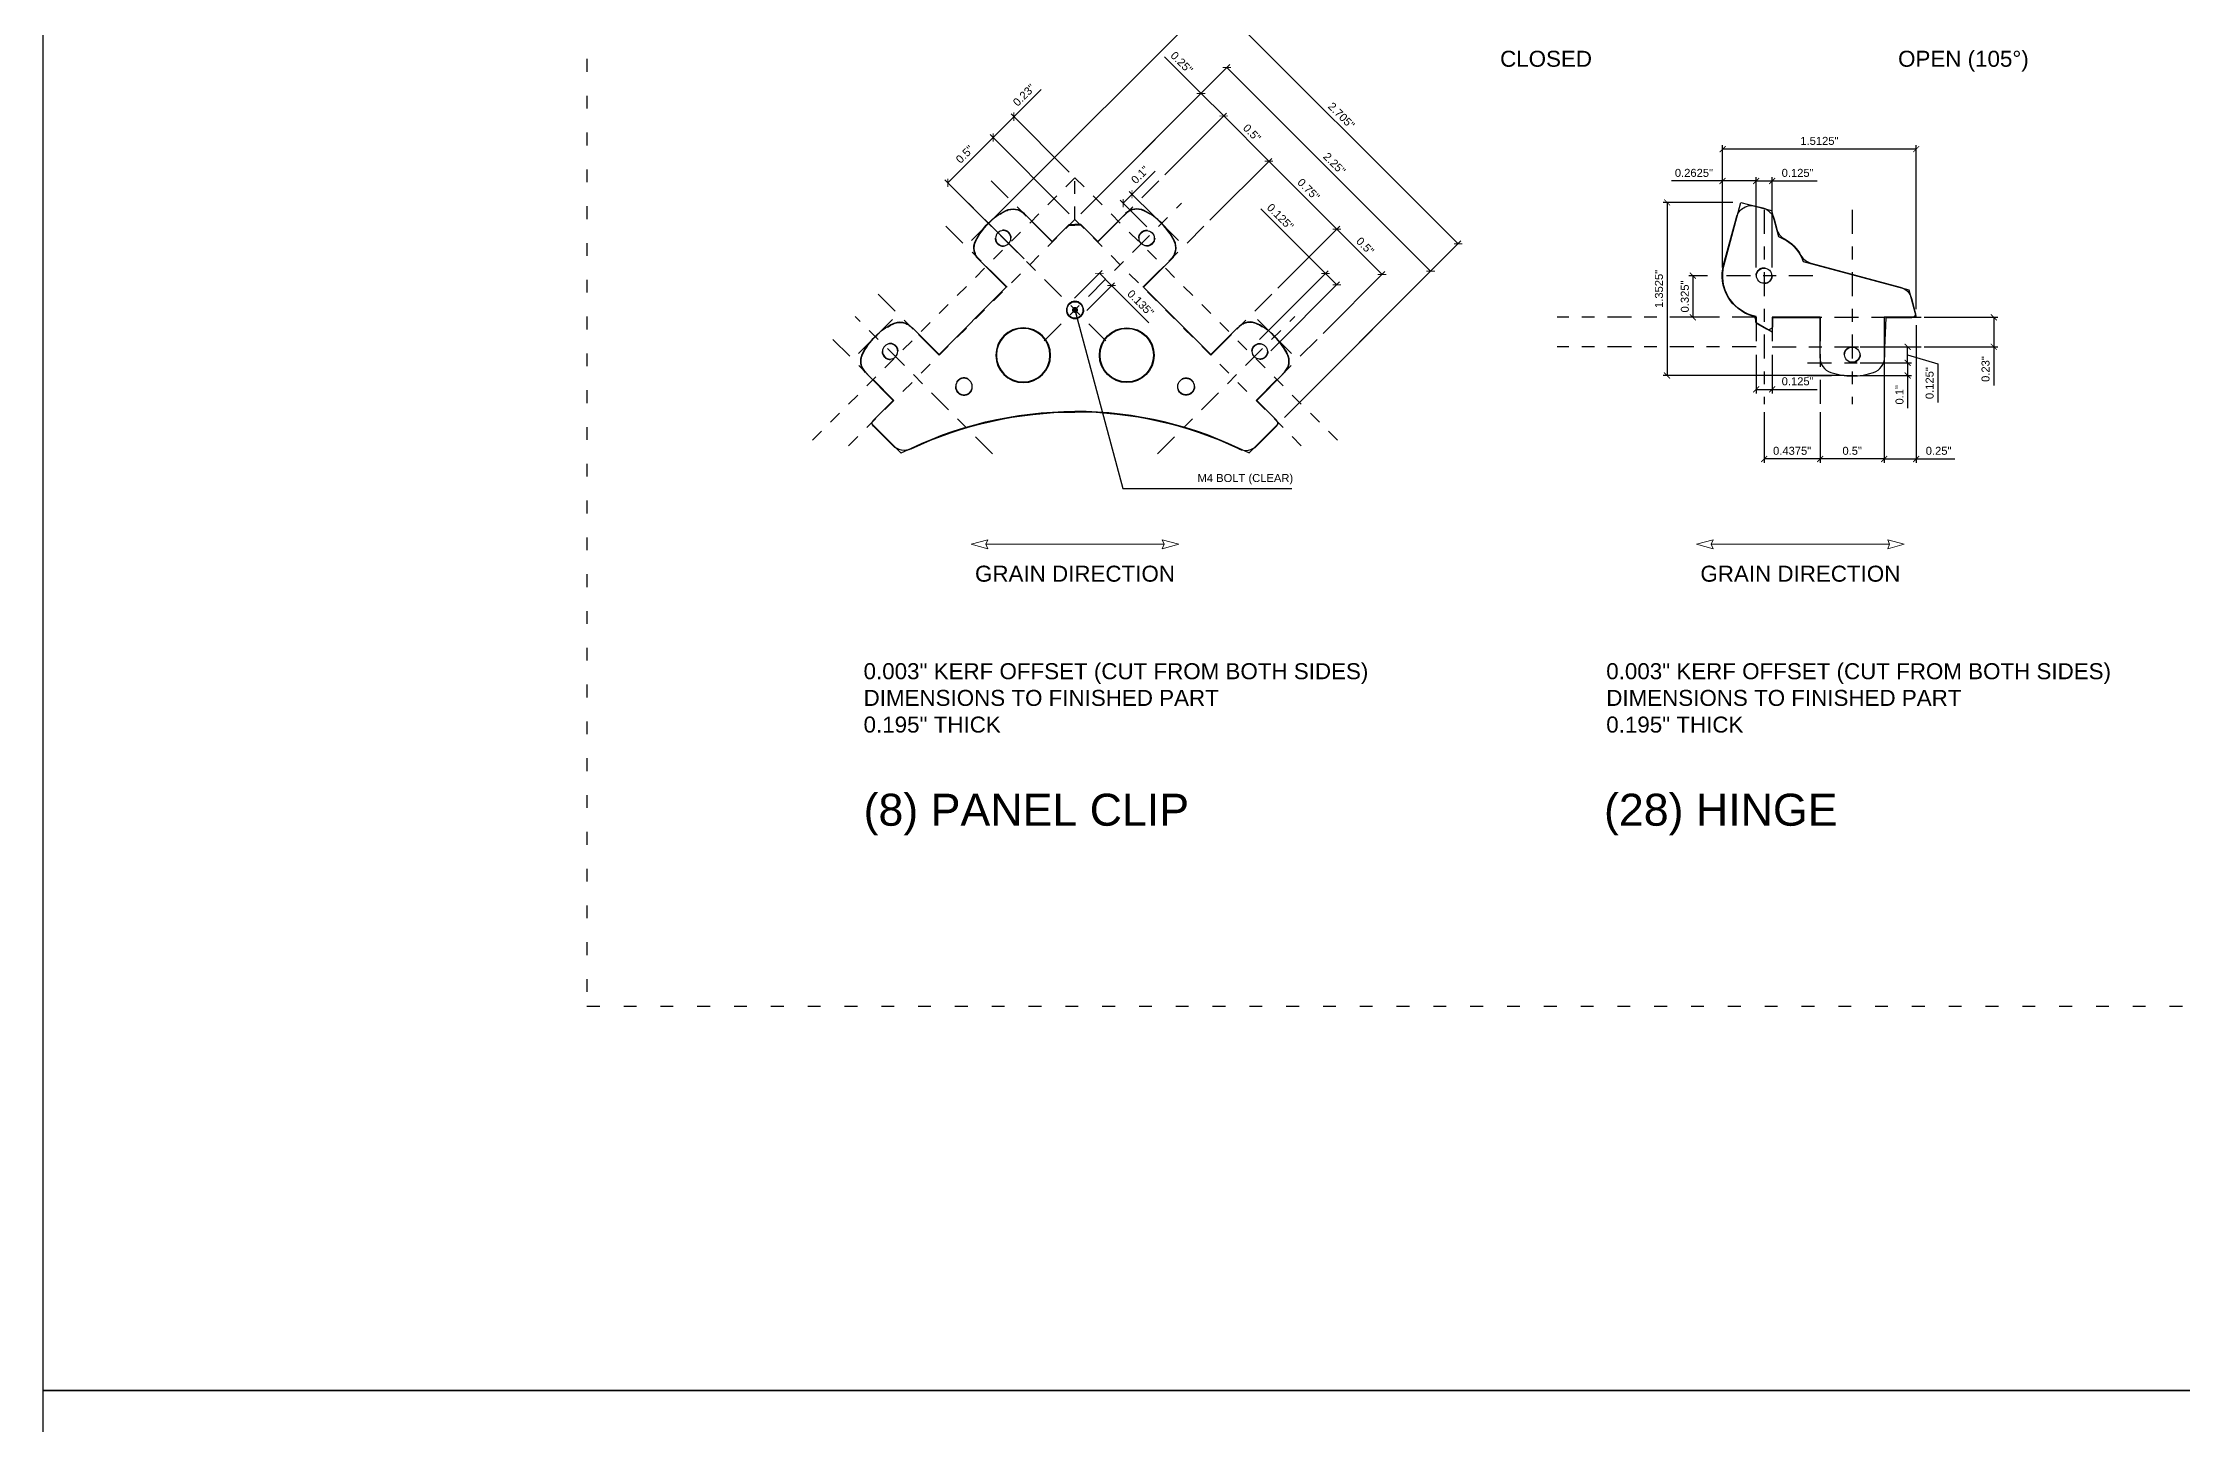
# Model space of a CAD drawing. Header units: inches. Extents: x -248 to 125, y -31 to 166.
# Drawn here: x -4.25 to 12.46, y 104.74 to 115.53 of the extents above; entities that cross this region are included whole.
import ezdxf

# ---------------------------------------------------------------- set-up
doc = ezdxf.new("R2010")
doc.units = ezdxf.units.IN
doc.header["$MEASUREMENT"] = 0
doc.linetypes.add('ACAD_ISO04W100', pattern=[30, 24, -3, 0, -3])
doc.linetypes.add('ACAD_ISO07W100', pattern=[3, 0, -3])
doc.layers.get('Defpoints').update_dxf_attribs({"color": 30})
doc.layers.add('ANNO', color=6, linetype='Continuous', lineweight=0)
doc.layers.add('CUT', color=1, linetype='Continuous')
doc.styles.get("Standard").update_dxf_attribs({"font": 'arial.ttf'})
doc.dimstyles.get("Standard").update_dxf_attribs({"dimtxt": 0.0625, "dimasz": 0.046875, "dimexe": 0.03125, "dimexo": 0.0625, "dimgap": 0.03125, "dimtad": 1, "dimdec": 4, "dimdsep": 46, "dimtxsty": 'Standard', "dimblk": 'ARCHTICK', "dimcen": 0.09, "dimadec": 0, "dimazin": 0, "dimtfac": 1, "dimtdec": 4, "dimtofl": 0, "dimtmove": 0, "dimatfit": 3, "dimldrblk": 'DOT', "dimfxl": 1, "dimtolj": 1, "dimtzin": 0, "dimarcsym": 0})

# ---------------------------------------------------------------- blocks, each defined once
blk = doc.blocks.new('Bracket_V2')
at = {"layer": 'CUT'}
for p, q in [((-0.2, 0.451), (-0.2, 0.761)), ((0.306, 0.451), (0.306, 0.761)), ((1.05, 0.451), (1.05, 0.75)), ((1.556, 0.451), (1.556, 0.75)), ((-0.387, 0.451), (-0.419, 0.419)), ((-0.387, 0.451), (-0.2, 0.451)), ((0.311, 0.451), (1.05, 0.451)), ((1.551, 0.451), (1.777, 0.451)), ((1.808, 0.419), (1.808, 0.262)), ((1.808, 0.419), (1.808, 0.202))]:
    blk.add_line(p, q, dxfattribs=at)
for points in [[(0.306, 0.759, 0.323158), (0.221, 0.878, 0.161655), (-0.114, 0.878, 0.323158), (-0.2, 0.759)], [(1.556, 0.759, 0.323158), (1.471, 0.878, 0.161655), (1.136, 0.878, 0.323158), (1.05, 0.759)]]:
    blk.add_lwpolyline(points, format="xyb", dxfattribs=at)
at = {"layer": 'CUT', "ltscale": 0.003906}
for centre in [(0.053, 0.739), (1.303, 0.739)]:
    blk.add_circle(centre, 0.0595, dxfattribs=at)
at = {"layer": 'CUT'}
for centre, radius in [((0.589, -0.017), 0.209), ((1.089, 0.137), 0.0645), ((0.053, -0.053), 0.0645)]:
    blk.add_circle(centre, radius, dxfattribs=at)
for centre, radius, start, end in [((1.777, 0.419), 0.0312, 0, 90), ((1.683, 0.202), 0.125, 289.7047, 360), ((2.735, -2.735), 2.995, 109.7047, 135)]:
    blk.add_arc(centre, radius, start, end, dxfattribs=at)
at = {"layer": 'Defpoints', "linetype": 'ACAD_ISO04W100', "ltscale": 0.007812}
for p, q in [((-0.197, 0.447), (-0.197, 1.125)), ((0.053, -0.393), (0.053, 1.125)), ((0.303, 0.447), (0.303, 1.125)), ((1.053, 0.447), (1.053, 1.125)), ((1.303, -0.393), (1.303, 1.125)), ((1.553, 0.447), (1.553, 1.125)), ((0.053, 0.902), (-0.15, 0.902)), ((0.053, 0.902), (0.256, 0.902)), ((1.303, 0.902), (1.1, 0.902)), ((1.303, 0.902), (1.506, 0.902))]:
    blk.add_line(p, q, dxfattribs=at)
at = {"layer": 'Defpoints', "linetype": 'ACAD_ISO04W100', "ltscale": 0.003906}
for p, q in [((-0.677, 0.677), (2.24, 0.677)), ((-0.447, 0.447), (-0.677, 0.677)), ((-0.447, 0.447), (2.146, 0.447))]:
    blk.add_line(p, q, dxfattribs=at)
at = {"layer": 'Defpoints'}
for p, q in [((-0.197, 0.677), (-0.197, 0.447)), ((0.303, 0.677), (0.303, 0.447)), ((1.053, 0.677), (1.053, 0.447)), ((1.553, 0.677), (1.553, 0.447)), ((-0.384, 0.447), (-0.415, 0.415)), ((1.803, 0.447), (1.803, 0.116))]:
    blk.add_line(p, q, dxfattribs=at)
at = {"layer": 'Defpoints', "linetype": 'ACAD_ISO04W100', "ltscale": 0.007812}
for points in [[(0.303, 0.759, 0.323158), (0.22, 0.875, 0.161655), (-0.113, 0.875, 0.323158), (-0.197, 0.759, 0.323158)], [(1.553, 0.759, 0.323158), (1.47, 0.875, 0.161655), (1.137, 0.875, 0.323158), (1.053, 0.759, 0.323158)]]:
    blk.add_lwpolyline(points, format="xyb", dxfattribs=at)
at = {"layer": 'Defpoints', "linetype": 'ACAD_ISO04W100', "ltscale": 0.003906}
for centre in [(0.053, 0.739), (1.303, 0.739)]:
    blk.add_circle(centre, 0.0625, dxfattribs=at)
at = {"layer": 'Defpoints'}
blk.add_circle((0.589, -0.017), 0.214, dxfattribs=at)
at = {"layer": 'Defpoints', "linetype": 'ACAD_ISO04W100', "ltscale": 0.007812}
for centre in [(1.089, 0.137), (0.053, -0.053)]:
    blk.add_circle(centre, 0.0675, dxfattribs=at)
at = {"layer": 'Defpoints'}
blk.add_arc((2.735, -2.735), 3, 108.099, 135, dxfattribs=at)
blk = doc.blocks.new('Bracket_V2_both')
at = {"xscale": -1}
blk.add_blockref('Bracket_V2', (-0.447, -0.447), dxfattribs=at)
at = {"rotation": 270}
blk.add_blockref('Bracket_V2', (-0.447, -0.447), dxfattribs=at)
blk = doc.blocks.new('HingeTop')
at = {"layer": 'CUT', "ltscale": 0.007812}
for p, q in [((-0.242, 0.263), (-0.005, 0.253)), ((-0.015, 0.253), (0.067, 0.253)), ((-0.242, -0.253), (-0.005, -0.253)), ((-0.015, -0.253), (0.067, -0.253))]:
    blk.add_line(p, q, dxfattribs=at)
at = {"layer": 'CUT'}
blk.add_lwpolyline([(-0.242, -0.25), (-0.242, -0.622), (-0.179, -0.622, -0.57735), (-0.152, -0.669), (-0.191, -0.737, -0.267949), (-0.218, -0.753), (-0.224, -0.753, 0.336424), (-0.254, -0.776, -0.411031), (-0.655, -1.004), (-1.025, -0.905, -0.414214), (-1.114, -0.752), (-1.099, -0.698, -0.267949), (-1.011, -0.61), (-0.934, -0.589, 0.203798), (-0.857, -0.529, -0.141217), (-0.729, -0.4, 0.203798), (-0.668, -0.323), (-0.481, 0.375, -0.267949), (-0.393, 0.464), (-0.281, 0.493, -0.493145), (-0.242, 0.463), (-0.242, 0.263)], format="xyb", dxfattribs=at)
at = {"layer": 'CUT', "ltscale": 0.003906}
for centre in [(0.047, 0), (-0.57, -0.688)]:
    blk.add_circle(centre, 0.0595, dxfattribs=at)
at = {"layer": 'CUT', "ltscale": 0.007812}
for centre, radius, start, end in [((0.067, 0.128), 0.125, 18.3655, 90), ((-0.318, 0), 0.531, 341.6345, 18.3655), ((0.067, -0.128), 0.125, 270, 341.6345)]:
    blk.add_arc(centre, radius, start, end, dxfattribs=at)
at = {"layer": 'Defpoints', "linetype": 'ACAD_ISO04W100', "ltscale": 0.007812}
for p, q in [((-0.245, -0.625), (-0.245, 0.93)), ((-0.015, -0.625), (-0.015, 0.93)), ((0.11, -0.348), (0.11, 0.348)), ((0.21, -0.348), (0.21, 0.348)), ((-0.245, 0.25), (0.433, 0.25)), ((-1.085, 0), (0.433, 0)), ((-0.57, -0.307), (-0.57, -1.068)), ((-0.245, -0.25), (0.433, -0.25)), ((-0.245, -0.625), (-0.015, -0.625)), ((-1.085, -0.688), (0.433, -0.688)), ((-0.245, -0.75), (-0.245, -2.305)), ((-0.245, -0.75), (-0.015, -0.75)), ((-0.015, -0.75), (-0.015, -2.305))]:
    blk.add_line(p, q, dxfattribs=at)
at = {"layer": 'Defpoints'}
blk.add_lwpolyline([(-0.245, -0.25), (-0.245, -0.625), (-0.13, -0.625), (-0.202, -0.75), (-0.251, -0.75, -0.434359), (-0.654, -1.001), (-1.143, -0.871), (-1.078, -0.631), (-0.875, -0.577, -0.222019), (-0.681, -0.382), (-0.46, 0.442), (-0.245, 0.5), (-0.245, 0.25)], format="xyb", dxfattribs=at)
at = {"layer": 'Defpoints', "linetype": 'ACAD_ISO04W100', "ltscale": 0.003906}
for centre in [(0.047, 0), (-0.57, -0.688)]:
    blk.add_circle(centre, 0.0625, dxfattribs=at)
blk = doc.blocks.new('_ArchTick')
at = {"color": 0, "linetype": 'ByBlock', "const_width": 0.15}
blk.add_lwpolyline([(-0.5, -0.5), (0.5, 0.5)], dxfattribs=at)
blk = doc.blocks.new('*D300')
at = {"layer": 'ANNO', "color": 0, "lineweight": -2, "transparency": 16777216}
for p, q in [((4.797, 115.131), (4.511, 115.418)), ((3.857, 114.191), (4.819, 115.154)), ((4.513, 114.494), (4.996, 114.977)), ((4.974, 114.955), (4.797, 115.131))]:
    blk.add_line(p, q, dxfattribs=at)
at = {"layer": 'Defpoints', "color": 0, "transparency": 16777216}
for p in [(4.974, 114.955), (4.468, 114.449), (3.812, 114.147)]:
    blk.add_point(p, dxfattribs=at)
at = {"layer": 'ANNO', "color": 0, "lineweight": -2, "transparency": 16777216, "xscale": 0.046875, "yscale": 0.046875, "zscale": 0.046875}
for p, rotation in [((4.797, 115.131), 134.9999999999994), ((4.974, 114.955), 314.9999999999994)]:
    blk.add_blockref('_ArchTick', p, dxfattribs=dict(at, rotation=rotation))
at = {"layer": 'ANNO', "color": 0, "transparency": 16777216, "insert": (4.646, 115.372), "char_height": 0.0625, "attachment_point": 5, "rotation": 315}
blk.add_mtext('\\A1;0.25"', dxfattribs=at)
blk = doc.blocks.new('_Dot')
at = {"color": 0, "linetype": 'ByBlock', "lineweight": -2}
blk.add_line((-0.5, 0), (-1, 0), dxfattribs=at)
at = {"color": 0, "linetype": 'ByBlock', "const_width": 0.5}
blk.add_lwpolyline([(-0.25, 0, 1), (0.25, 0, 1)], format="xyb", close=True, dxfattribs=at)
blk = doc.blocks.new('*D301')
at = {"layer": 'ANNO', "color": 0, "lineweight": -2, "transparency": 16777216}
for p, q in [((4.513, 114.494), (4.996, 114.977)), ((4.974, 114.955), (5.327, 114.601)), ((4.866, 114.14), (5.349, 114.623))]:
    blk.add_line(p, q, dxfattribs=at)
at = {"layer": 'Defpoints', "color": 0, "transparency": 16777216}
for p in [(5.327, 114.601), (4.468, 114.449), (4.822, 114.096)]:
    blk.add_point(p, dxfattribs=at)
at = {"layer": 'ANNO', "color": 0, "lineweight": -2, "transparency": 16777216, "xscale": 0.046875, "yscale": 0.046875, "zscale": 0.046875}
for p, rotation in [((4.974, 114.955), 134.9999999999994), ((5.327, 114.601), 314.9999999999994)]:
    blk.add_blockref('_ArchTick', p, dxfattribs=dict(at, rotation=rotation))
at = {"layer": 'ANNO', "color": 0, "transparency": 16777216, "insert": (5.195, 114.823), "char_height": 0.0625, "attachment_point": 5, "rotation": 315}
blk.add_mtext('\\A1;0.5"', dxfattribs=at)
blk = doc.blocks.new('*D305')
at = {"layer": 'ANNO', "color": 0, "lineweight": -2, "transparency": 16777216}
for p, q in [((4.866, 114.14), (5.349, 114.623)), ((5.327, 114.601), (5.858, 114.071)), ((5.397, 113.61), (5.88, 114.093))]:
    blk.add_line(p, q, dxfattribs=at)
at = {"layer": 'Defpoints', "color": 0, "transparency": 16777216}
for p in [(4.822, 114.096), (5.858, 114.071), (5.352, 113.565)]:
    blk.add_point(p, dxfattribs=at)
at = {"layer": 'ANNO', "color": 0, "lineweight": -2, "transparency": 16777216, "xscale": 0.046875, "yscale": 0.046875, "zscale": 0.046875}
for p, rotation in [((5.327, 114.601), 134.9999999999994), ((5.858, 114.071), 314.9999999999994)]:
    blk.add_blockref('_ArchTick', p, dxfattribs=dict(at, rotation=rotation))
at = {"layer": 'ANNO', "color": 0, "transparency": 16777216, "insert": (5.637, 114.381), "char_height": 0.0625, "attachment_point": 5, "rotation": 315}
blk.add_mtext('\\A1;0.75"', dxfattribs=at)
blk = doc.blocks.new('*D306')
at = {"layer": 'ANNO', "color": 0, "lineweight": -2, "transparency": 16777216}
for p, q in [((5.397, 113.61), (5.88, 114.093)), ((5.858, 114.071), (6.211, 113.717)), ((5.75, 113.256), (6.233, 113.739))]:
    blk.add_line(p, q, dxfattribs=at)
at = {"layer": 'Defpoints', "color": 0, "transparency": 16777216}
for p in [(6.211, 113.717), (5.352, 113.565), (5.706, 113.212)]:
    blk.add_point(p, dxfattribs=at)
at = {"layer": 'ANNO', "color": 0, "lineweight": -2, "transparency": 16777216, "xscale": 0.046875, "yscale": 0.046875, "zscale": 0.046875}
for p, rotation in [((5.858, 114.071), 134.9999999999994), ((6.211, 113.717), 314.9999999999994)]:
    blk.add_blockref('_ArchTick', p, dxfattribs=dict(at, rotation=rotation))
at = {"layer": 'ANNO', "color": 0, "transparency": 16777216, "insert": (6.079, 113.939), "char_height": 0.0625, "attachment_point": 5, "rotation": 315}
blk.add_mtext('\\A1;0.5"', dxfattribs=at)
blk = doc.blocks.new('*D307')
at = {"layer": 'ANNO', "color": 0, "lineweight": -2, "transparency": 16777216}
for p, q in [((5.769, 113.724), (5.264, 114.229)), ((5.253, 113.208), (5.791, 113.746)), ((5.341, 113.12), (5.879, 113.658)), ((5.857, 113.636), (5.769, 113.724))]:
    blk.add_line(p, q, dxfattribs=at)
at = {"layer": 'Defpoints', "color": 0, "transparency": 16777216}
for p in [(5.857, 113.636), (5.209, 113.164), (5.297, 113.076)]:
    blk.add_point(p, dxfattribs=at)
at = {"layer": 'ANNO', "color": 0, "lineweight": -2, "transparency": 16777216, "xscale": 0.046875, "yscale": 0.046875, "zscale": 0.046875}
for p, rotation in [((5.769, 113.724), 134.9999999999994), ((5.857, 113.636), 314.9999999999994)]:
    blk.add_blockref('_ArchTick', p, dxfattribs=dict(at, rotation=rotation))
at = {"layer": 'ANNO', "color": 0, "transparency": 16777216, "insert": (5.416, 114.167), "char_height": 0.0625, "attachment_point": 5, "rotation": 315}
blk.add_mtext('\\A1;0.125"', dxfattribs=at)
blk = doc.blocks.new('*D308')
at = {"layer": 'ANNO', "color": 0, "lineweight": -2, "transparency": 16777216}
for p, q in [((3.857, 114.191), (5.021, 115.356)), ((4.999, 115.334), (6.59, 113.743)), ((5.448, 112.6), (6.612, 113.765))]:
    blk.add_line(p, q, dxfattribs=at)
at = {"layer": 'Defpoints', "color": 0, "transparency": 16777216}
for p in [(3.812, 114.147), (6.59, 113.743), (5.403, 112.556)]:
    blk.add_point(p, dxfattribs=at)
at = {"layer": 'ANNO', "color": 0, "lineweight": -2, "transparency": 16777216, "xscale": 0.046875, "yscale": 0.046875, "zscale": 0.046875}
for p, rotation in [((4.999, 115.334), 134.9999999999994), ((6.59, 113.743), 314.9999999999994)]:
    blk.add_blockref('_ArchTick', p, dxfattribs=dict(at, rotation=rotation))
at = {"layer": 'ANNO', "color": 0, "transparency": 16777216, "insert": (5.839, 114.583), "char_height": 0.0625, "attachment_point": 5, "rotation": 315}
blk.add_mtext('\\A1;2.25"', dxfattribs=at)
blk = doc.blocks.new('*D309')
at = {"layer": 'ANNO', "color": 0, "lineweight": -2, "transparency": 16777216}
for p, q in [((3.768, 114.191), (3.15, 114.809)), ((3.173, 114.787), (2.819, 114.433)), ((3.415, 113.838), (2.797, 114.455))]:
    blk.add_line(p, q, dxfattribs=at)
at = {"layer": 'Defpoints', "color": 0, "transparency": 16777216}
for p in [(2.819, 114.433), (3.812, 114.147), (3.459, 113.793)]:
    blk.add_point(p, dxfattribs=at)
at = {"layer": 'ANNO', "color": 0, "lineweight": -2, "transparency": 16777216, "xscale": 0.046875, "yscale": 0.046875, "zscale": 0.046875}
for p, rotation in [((3.173, 114.787), 45.00000000000056), ((2.819, 114.433), 225.0000000000006)]:
    blk.add_blockref('_ArchTick', p, dxfattribs=dict(at, rotation=rotation))
at = {"layer": 'ANNO', "color": 0, "transparency": 16777216, "insert": (2.951, 114.655), "char_height": 0.0625, "attachment_point": 5, "rotation": 45}
blk.add_mtext('\\A1;0.5"', dxfattribs=at)
blk = doc.blocks.new('*D310')
at = {"layer": 'ANNO', "color": 0, "lineweight": -2, "transparency": 16777216}
for p, q in [((3.809, 113.532), (4.025, 113.748)), ((3.904, 113.436), (4.12, 113.652)), ((4.003, 113.726), (4.098, 113.63)), ((4.098, 113.63), (4.388, 113.34))]:
    blk.add_line(p, q, dxfattribs=at)
at = {"layer": 'Defpoints', "color": 0, "transparency": 16777216}
for p in [(4.003, 113.726), (3.765, 113.487), (3.86, 113.392)]:
    blk.add_point(p, dxfattribs=at)
at = {"layer": 'ANNO', "color": 0, "lineweight": -2, "transparency": 16777216, "xscale": 0.046875, "yscale": 0.046875, "zscale": 0.046875}
for p, rotation in [((4.003, 113.726), 134.9999999999994), ((4.098, 113.63), 314.9999999999994)]:
    blk.add_blockref('_ArchTick', p, dxfattribs=dict(at, rotation=rotation))
at = {"layer": 'ANNO', "color": 0, "transparency": 16777216, "insert": (4.325, 113.493), "char_height": 0.0625, "attachment_point": 5, "rotation": 315}
blk.add_mtext('\\A1;0.135"', dxfattribs=at)
blk = doc.blocks.new('*D312')
at = {"layer": 'ANNO', "color": 0, "lineweight": -2, "transparency": 16777216}
for p, q in [((4.258, 114.344), (4.438, 114.524)), ((4.188, 114.274), (4.258, 114.344)), ((4.443, 114.159), (4.236, 114.366)), ((4.373, 114.089), (4.166, 114.296))]:
    blk.add_line(p, q, dxfattribs=at)
at = {"layer": 'Defpoints', "color": 0, "transparency": 16777216}
for p in [(4.258, 114.344), (4.417, 114.044), (4.488, 114.115)]:
    blk.add_point(p, dxfattribs=at)
at = {"layer": 'ANNO', "color": 0, "lineweight": -2, "transparency": 16777216, "xscale": 0.046875, "yscale": 0.046875, "zscale": 0.046875}
for p, rotation in [((4.188, 114.274), 225.0000000000006), ((4.258, 114.344), 45.00000000000058)]:
    blk.add_blockref('_ArchTick', p, dxfattribs=dict(at, rotation=rotation))
at = {"layer": 'ANNO', "color": 0, "transparency": 16777216, "insert": (4.32, 114.495), "char_height": 0.0625, "attachment_point": 5, "rotation": 45}
blk.add_mtext('\\A1;0.1"', dxfattribs=at)
blk = doc.blocks.new('*D313')
at = {"layer": 'ANNO', "color": 0, "lineweight": -2, "transparency": 16777216}
for p, q in [((3.181, 114.159), (4.914, 115.892)), ((4.892, 115.87), (6.805, 113.957)), ((5.448, 112.6), (6.827, 113.979))]:
    blk.add_line(p, q, dxfattribs=at)
at = {"layer": 'Defpoints', "color": 0, "transparency": 16777216}
for p in [(3.137, 114.115), (6.805, 113.957), (5.403, 112.556)]:
    blk.add_point(p, dxfattribs=at)
at = {"layer": 'ANNO', "color": 0, "lineweight": -2, "transparency": 16777216, "xscale": 0.046875, "yscale": 0.046875, "zscale": 0.046875}
for p, rotation in [((4.892, 115.87), 134.9999999999994), ((6.805, 113.957), 314.9999999999994)]:
    blk.add_blockref('_ArchTick', p, dxfattribs=dict(at, rotation=rotation))
at = {"layer": 'ANNO', "color": 0, "transparency": 16777216, "insert": (5.893, 114.958), "char_height": 0.0625, "attachment_point": 5, "rotation": 315}
blk.add_mtext('\\A1;2.705"', dxfattribs=at)
blk = doc.blocks.new('Anno_GrainDirection')
at = {"layer": 'ANNO'}
for p, q in [((-0.811, 0), (-0.682, 0.035)), ((-0.811, 0), (-0.682, -0.035)), ((-0.682, 0.035), (-0.696, 0)), ((-0.696, 0), (0.696, 0)), ((-0.682, -0.035), (-0.696, 0)), ((0.811, 0), (0.682, 0.035)), ((0.682, 0.035), (0.696, 0)), ((0.811, 0), (0.682, -0.035)), ((0.682, -0.035), (0.696, 0))]:
    blk.add_line(p, q, dxfattribs=at)
at = {"layer": 'ANNO', "insert": (0, -0.231), "char_height": 0.125, "attachment_point": 5}
blk.add_mtext_dynamic_manual_height_columns('GRAIN DIRECTION', width=2.708, gutter_width=1, heights=[0], dxfattribs=at)
blk = doc.blocks.new('*D319')
at = {"layer": 'ANNO', "color": 0, "lineweight": -2, "transparency": 16777216}
for p, q in [((3.335, 114.949), (3.549, 115.163)), ((3.768, 114.516), (3.313, 114.971)), ((3.768, 114.191), (3.15, 114.809)), ((3.173, 114.787), (3.335, 114.949))]:
    blk.add_line(p, q, dxfattribs=at)
at = {"layer": 'Defpoints', "color": 0, "transparency": 16777216}
for p in [(3.173, 114.787), (3.812, 114.472), (3.812, 114.147)]:
    blk.add_point(p, dxfattribs=at)
at = {"layer": 'ANNO', "color": 0, "lineweight": -2, "transparency": 16777216, "xscale": 0.046875, "yscale": 0.046875, "zscale": 0.046875}
for p, rotation in [((3.335, 114.949), 45.00000000000056), ((3.173, 114.787), 225.0000000000006)]:
    blk.add_blockref('_ArchTick', p, dxfattribs=dict(at, rotation=rotation))
at = {"layer": 'ANNO', "color": 0, "transparency": 16777216, "insert": (3.414, 115.118), "char_height": 0.0625, "attachment_point": 5, "rotation": 45}
blk.add_mtext('\\A1;0.23"', dxfattribs=at)
blk = doc.blocks.new('*D332')
at = {"layer": 'ANNO', "color": 0, "lineweight": -2, "transparency": 16777216}
for p, q in [((9.633, 112.642), (9.633, 112.245)), ((10.133, 112.642), (10.133, 112.245)), ((10.133, 112.276), (9.633, 112.276))]:
    blk.add_line(p, q, dxfattribs=at)
at = {"layer": 'Defpoints', "color": 0, "transparency": 16777216}
for p in [(9.633, 112.704), (10.133, 112.704), (9.633, 112.276)]:
    blk.add_point(p, dxfattribs=at)
at = {"layer": 'ANNO', "color": 0, "lineweight": -2, "transparency": 16777216, "xscale": 0.046875, "yscale": 0.046875, "zscale": 0.046875, "rotation": 180}
blk.add_blockref('_ArchTick', (9.633, 112.276), dxfattribs=at)
at = {"layer": 'ANNO', "color": 0, "lineweight": -2, "transparency": 16777216, "xscale": 0.046875, "yscale": 0.046875, "zscale": 0.046875}
blk.add_blockref('_ArchTick', (10.133, 112.276), dxfattribs=at)
at = {"layer": 'ANNO', "color": 0, "transparency": 16777216, "insert": (9.883, 112.339), "char_height": 0.0625, "attachment_point": 5}
blk.add_mtext('\\A1;0.5"', dxfattribs=at)
blk = doc.blocks.new('*D333')
at = {"layer": 'ANNO', "color": 0, "lineweight": -2, "transparency": 16777216}
for p, q in [((9.196, 112.642), (9.196, 112.245)), ((9.633, 112.642), (9.633, 112.245)), ((9.633, 112.276), (9.196, 112.276))]:
    blk.add_line(p, q, dxfattribs=at)
at = {"layer": 'Defpoints', "color": 0, "transparency": 16777216}
for p in [(9.196, 112.704), (9.633, 112.704), (9.196, 112.276)]:
    blk.add_point(p, dxfattribs=at)
at = {"layer": 'ANNO', "color": 0, "lineweight": -2, "transparency": 16777216, "xscale": 0.046875, "yscale": 0.046875, "zscale": 0.046875, "rotation": 180}
blk.add_blockref('_ArchTick', (9.196, 112.276), dxfattribs=at)
at = {"layer": 'ANNO', "color": 0, "lineweight": -2, "transparency": 16777216, "xscale": 0.046875, "yscale": 0.046875, "zscale": 0.046875}
blk.add_blockref('_ArchTick', (9.633, 112.276), dxfattribs=at)
at = {"layer": 'ANNO', "color": 0, "transparency": 16777216, "insert": (9.414, 112.339), "char_height": 0.0625, "attachment_point": 5}
blk.add_mtext('\\A1;0.4375"', dxfattribs=at)
blk = doc.blocks.new('*D336')
at = {"layer": 'ANNO', "color": 0, "lineweight": -2, "transparency": 16777216}
for p, q in [((8.871, 113.77), (8.871, 114.728)), ((10.383, 114.696), (8.871, 114.696)), ((10.383, 113.445), (10.383, 114.728))]:
    blk.add_line(p, q, dxfattribs=at)
at = {"layer": 'Defpoints', "color": 0, "transparency": 16777216}
for p in [(8.871, 114.696), (8.871, 113.707), (10.383, 113.382)]:
    blk.add_point(p, dxfattribs=at)
at = {"layer": 'ANNO', "color": 0, "lineweight": -2, "transparency": 16777216, "xscale": 0.046875, "yscale": 0.046875, "zscale": 0.046875, "rotation": 180}
blk.add_blockref('_ArchTick', (8.871, 114.696), dxfattribs=at)
at = {"layer": 'ANNO', "color": 0, "lineweight": -2, "transparency": 16777216, "xscale": 0.046875, "yscale": 0.046875, "zscale": 0.046875}
blk.add_blockref('_ArchTick', (10.383, 114.696), dxfattribs=at)
at = {"layer": 'ANNO', "color": 0, "transparency": 16777216, "insert": (9.627, 114.76), "char_height": 0.0625, "attachment_point": 5}
blk.add_mtext('\\A1;1.5125"', dxfattribs=at)
blk = doc.blocks.new('*D337')
at = {"layer": 'ANNO', "color": 0, "lineweight": -2, "transparency": 16777216}
for p, q in [((10.133, 113.32), (10.133, 112.245)), ((10.383, 113.32), (10.383, 112.245)), ((10.133, 112.276), (10.383, 112.276)), ((10.383, 112.276), (10.686, 112.276))]:
    blk.add_line(p, q, dxfattribs=at)
at = {"layer": 'Defpoints', "color": 0, "transparency": 16777216}
for p in [(10.133, 113.382), (10.383, 113.382), (10.383, 112.276)]:
    blk.add_point(p, dxfattribs=at)
at = {"layer": 'ANNO', "color": 0, "lineweight": -2, "transparency": 16777216, "xscale": 0.046875, "yscale": 0.046875, "zscale": 0.046875, "rotation": 180}
blk.add_blockref('_ArchTick', (10.133, 112.276), dxfattribs=at)
at = {"layer": 'ANNO', "color": 0, "lineweight": -2, "transparency": 16777216, "xscale": 0.046875, "yscale": 0.046875, "zscale": 0.046875}
blk.add_blockref('_ArchTick', (10.383, 112.276), dxfattribs=at)
at = {"layer": 'ANNO', "color": 0, "transparency": 16777216, "insert": (10.558, 112.339), "char_height": 0.0625, "attachment_point": 5}
blk.add_mtext('\\A1;0.25"', dxfattribs=at)
blk = doc.blocks.new('*D338')
at = {"layer": 'ANNO', "color": 0, "lineweight": -2, "transparency": 16777216}
for p, q in [((9.133, 113.09), (9.133, 112.788)), ((9.258, 113.09), (9.258, 112.788)), ((9.133, 112.819), (9.258, 112.819)), ((9.258, 112.819), (9.609, 112.819))]:
    blk.add_line(p, q, dxfattribs=at)
at = {"layer": 'Defpoints', "color": 0, "transparency": 16777216}
for p in [(9.133, 113.152), (9.258, 113.152), (9.258, 112.819)]:
    blk.add_point(p, dxfattribs=at)
at = {"layer": 'ANNO', "color": 0, "lineweight": -2, "transparency": 16777216, "xscale": 0.046875, "yscale": 0.046875, "zscale": 0.046875, "rotation": 180}
blk.add_blockref('_ArchTick', (9.133, 112.819), dxfattribs=at)
at = {"layer": 'ANNO', "color": 0, "lineweight": -2, "transparency": 16777216, "xscale": 0.046875, "yscale": 0.046875, "zscale": 0.046875}
blk.add_blockref('_ArchTick', (9.258, 112.819), dxfattribs=at)
at = {"layer": 'ANNO', "color": 0, "transparency": 16777216, "insert": (9.457, 112.882), "char_height": 0.0625, "attachment_point": 5}
blk.add_mtext('\\A1;0.125"', dxfattribs=at)
blk = doc.blocks.new('*D339')
at = {"layer": 'ANNO', "color": 0, "lineweight": -2, "transparency": 16777216}
for p, q in [((9.946, 113.027), (10.347, 113.027)), ((10.316, 113.027), (10.316, 112.927)), ((9.946, 112.927), (10.347, 112.927)), ((10.316, 112.927), (10.316, 112.673))]:
    blk.add_line(p, q, dxfattribs=at)
at = {"layer": 'Defpoints', "color": 0, "transparency": 16777216}
for p in [(9.883, 113.027), (9.883, 112.927), (10.316, 112.927)]:
    blk.add_point(p, dxfattribs=at)
at = {"layer": 'ANNO', "color": 0, "lineweight": -2, "transparency": 16777216, "xscale": 0.046875, "yscale": 0.046875, "zscale": 0.046875}
for p, rotation in [((10.316, 113.027), 90), ((10.316, 112.927), 270)]:
    blk.add_blockref('_ArchTick', p, dxfattribs=dict(at, rotation=rotation))
at = {"layer": 'ANNO', "color": 0, "transparency": 16777216, "insert": (10.253, 112.777), "char_height": 0.0625, "attachment_point": 5, "rotation": 90}
blk.add_mtext('\\A1;0.1"', dxfattribs=at)
blk = doc.blocks.new('*D340')
at = {"layer": 'ANNO', "color": 0, "lineweight": -2, "transparency": 16777216}
for p, q in [((10.446, 113.382), (11.02, 113.382)), ((10.989, 113.382), (10.989, 113.152)), ((10.446, 113.152), (11.02, 113.152)), ((10.989, 113.152), (10.989, 112.85))]:
    blk.add_line(p, q, dxfattribs=at)
at = {"layer": 'Defpoints', "color": 0, "transparency": 16777216}
for p in [(10.383, 113.382), (10.383, 113.152), (10.989, 113.152)]:
    blk.add_point(p, dxfattribs=at)
at = {"layer": 'ANNO', "color": 0, "lineweight": -2, "transparency": 16777216, "xscale": 0.046875, "yscale": 0.046875, "zscale": 0.046875}
for p, rotation in [((10.989, 113.382), 90), ((10.989, 113.152), 270)]:
    blk.add_blockref('_ArchTick', p, dxfattribs=dict(at, rotation=rotation))
at = {"layer": 'ANNO', "color": 0, "transparency": 16777216, "insert": (10.925, 112.978), "char_height": 0.0625, "attachment_point": 5, "rotation": 90}
blk.add_mtext('\\A1;0.23"', dxfattribs=at)
blk = doc.blocks.new('*D341')
at = {"layer": 'ANNO', "color": 0, "lineweight": -2, "transparency": 16777216}
for p, q in [((9.946, 113.152), (10.347, 113.152)), ((10.316, 113.027), (10.316, 113.152)), ((9.946, 113.027), (10.347, 113.027)), ((10.316, 113.09), (10.551, 113.02)), ((10.551, 113.02), (10.551, 112.716))]:
    blk.add_line(p, q, dxfattribs=at)
at = {"layer": 'Defpoints', "color": 0, "transparency": 16777216}
for p in [(9.883, 113.152), (10.316, 113.152), (9.883, 113.027)]:
    blk.add_point(p, dxfattribs=at)
at = {"layer": 'ANNO', "color": 0, "lineweight": -2, "transparency": 16777216, "xscale": 0.046875, "yscale": 0.046875, "zscale": 0.046875}
for p, rotation in [((10.316, 113.152), 90), ((10.316, 113.027), 270)]:
    blk.add_blockref('_ArchTick', p, dxfattribs=dict(at, rotation=rotation))
at = {"layer": 'ANNO', "color": 0, "transparency": 16777216, "insert": (10.488, 112.868), "char_height": 0.0625, "attachment_point": 5, "rotation": 90}
blk.add_mtext('\\A1;0.125"', dxfattribs=at)
blk = doc.blocks.new('*D342')
at = {"layer": 'ANNO', "color": 0, "lineweight": -2, "transparency": 16777216}
for p, q in [((9.133, 113.77), (9.133, 114.478)), ((9.258, 113.77), (9.258, 114.478)), ((9.133, 114.447), (9.258, 114.447)), ((9.258, 114.447), (9.609, 114.447))]:
    blk.add_line(p, q, dxfattribs=at)
at = {"layer": 'Defpoints', "color": 0, "transparency": 16777216}
for p in [(9.133, 114.447), (9.133, 113.707), (9.258, 113.707)]:
    blk.add_point(p, dxfattribs=at)
at = {"layer": 'ANNO', "color": 0, "lineweight": -2, "transparency": 16777216, "xscale": 0.046875, "yscale": 0.046875, "zscale": 0.046875, "rotation": 180}
blk.add_blockref('_ArchTick', (9.133, 114.447), dxfattribs=at)
at = {"layer": 'ANNO', "color": 0, "lineweight": -2, "transparency": 16777216, "xscale": 0.046875, "yscale": 0.046875, "zscale": 0.046875}
blk.add_blockref('_ArchTick', (9.258, 114.447), dxfattribs=at)
at = {"layer": 'ANNO', "color": 0, "transparency": 16777216, "insert": (9.457, 114.51), "char_height": 0.0625, "attachment_point": 5}
blk.add_mtext('\\A1;0.125"', dxfattribs=at)
blk = doc.blocks.new('*D343')
at = {"layer": 'ANNO', "color": 0, "lineweight": -2, "transparency": 16777216}
for p, q in [((8.753, 113.707), (8.607, 113.707)), ((8.639, 113.707), (8.639, 113.382)), ((8.753, 113.382), (8.607, 113.382))]:
    blk.add_line(p, q, dxfattribs=at)
at = {"layer": 'Defpoints', "color": 0, "transparency": 16777216}
for p in [(8.815, 113.707), (8.639, 113.382), (8.815, 113.382)]:
    blk.add_point(p, dxfattribs=at)
at = {"layer": 'ANNO', "color": 0, "lineweight": -2, "transparency": 16777216, "xscale": 0.046875, "yscale": 0.046875, "zscale": 0.046875}
for p, rotation in [((8.639, 113.707), 90), ((8.639, 113.382), 270)]:
    blk.add_blockref('_ArchTick', p, dxfattribs=dict(at, rotation=rotation))
at = {"layer": 'ANNO', "color": 0, "transparency": 16777216, "insert": (8.576, 113.545), "char_height": 0.0625, "attachment_point": 5, "rotation": 90}
blk.add_mtext('\\A1;0.325"', dxfattribs=at)
blk = doc.blocks.new('*D344')
at = {"layer": 'ANNO', "color": 0, "lineweight": -2, "transparency": 16777216}
for p, q in [((8.95, 114.28), (8.406, 114.28)), ((8.437, 114.28), (8.437, 112.927)), ((9.821, 112.927), (8.406, 112.927))]:
    blk.add_line(p, q, dxfattribs=at)
at = {"layer": 'Defpoints', "color": 0, "transparency": 16777216}
for p in [(9.013, 114.28), (8.437, 112.927), (9.883, 112.927)]:
    blk.add_point(p, dxfattribs=at)
at = {"layer": 'ANNO', "color": 0, "lineweight": -2, "transparency": 16777216, "xscale": 0.046875, "yscale": 0.046875, "zscale": 0.046875}
for p, rotation in [((8.437, 114.28), 90), ((8.437, 112.927), 270)]:
    blk.add_blockref('_ArchTick', p, dxfattribs=dict(at, rotation=rotation))
at = {"layer": 'ANNO', "color": 0, "transparency": 16777216, "insert": (8.374, 113.604), "char_height": 0.0625, "attachment_point": 5, "rotation": 90}
blk.add_mtext('\\A1;1.3525"', dxfattribs=at)
blk = doc.blocks.new('*D345')
at = {"layer": 'ANNO', "color": 0, "lineweight": -2, "transparency": 16777216}
for p, q in [((8.871, 113.77), (8.871, 114.478)), ((9.133, 113.77), (9.133, 114.478)), ((8.871, 114.447), (8.471, 114.447)), ((9.133, 114.447), (8.871, 114.447))]:
    blk.add_line(p, q, dxfattribs=at)
at = {"layer": 'Defpoints', "color": 0, "transparency": 16777216}
for p in [(8.871, 114.447), (8.871, 113.707), (9.133, 113.707)]:
    blk.add_point(p, dxfattribs=at)
at = {"layer": 'ANNO', "color": 0, "lineweight": -2, "transparency": 16777216, "xscale": 0.046875, "yscale": 0.046875, "zscale": 0.046875, "rotation": 180}
blk.add_blockref('_ArchTick', (8.871, 114.447), dxfattribs=at)
at = {"layer": 'ANNO', "color": 0, "lineweight": -2, "transparency": 16777216, "xscale": 0.046875, "yscale": 0.046875, "zscale": 0.046875}
blk.add_blockref('_ArchTick', (9.133, 114.447), dxfattribs=at)
at = {"layer": 'ANNO', "color": 0, "transparency": 16777216, "insert": (8.647, 114.51), "char_height": 0.0625, "attachment_point": 5}
blk.add_mtext('\\A1;0.2625"', dxfattribs=at)

msp = doc.modelspace()

# ---------------------------------------------------------------- linework, layer by layer
at = {"layer": 'Defpoints'}
for points in [[(-4.25, 105), (28.25, 105), (28.25, 123), (-4.25, 123)], [(-4.25, 87), (28.25, 87), (28.25, 105), (-4.25, 105)]]:
    msp.add_lwpolyline(points, close=True, dxfattribs=at)
at = {"layer": 'Defpoints', "linetype": 'ACAD_ISO07W100', "ltscale": 0.0625}
msp.add_lwpolyline([(0, 108), (24, 108), (24, 120), (0, 120)], close=True, dxfattribs=at)

# ---------------------------------------------------------------- block references
at = {"rotation": 44.99999999999999}
msp.add_blockref('Bracket_V2_both', (3.81237, 114.14687), dxfattribs=at)
for p in [(3.81237, 111.60954), (9.47833, 111.60954)]:
    msp.add_blockref('Anno_GrainDirection', p)
at = {"layer": 'CUT', "rotation": 270}
msp.add_blockref('HingeTop', (9.88318, 113.13727), dxfattribs=at)

# ---------------------------------------------------------------- texts
at = {"layer": 'ANNO', "attachment_point": 1}
for s, insert, char_height in [('CLOSED', (7.13283, 115.46425), 0.125), ('OPEN (105°)', (10.24147, 115.46425), 0.125), ('0.003" KERF OFFSET (CUT FROM BOTH SIDES)\\PDIMENSIONS TO FINISHED PART\\P0.195" THICK', (2.1612, 110.68002), 0.125), ('0.003" KERF OFFSET (CUT FROM BOTH SIDES)\\PDIMENSIONS TO FINISHED PART\\P0.195" THICK', (7.96211, 110.68002), 0.125), ('(8) PANEL CLIP', (2.1612, 109.66057), 0.25), ('(28) HINGE', (7.94443, 109.66057), 0.25)]:
    msp.add_mtext_dynamic_manual_height_columns(s, width=6.5687803, gutter_width=1, heights=[0], dxfattribs=dict(at, insert=insert, char_height=char_height))
at = {"layer": 'ANNO', "insert": (4.76962, 112.07663), "char_height": 0.0625, "attachment_point": 7}
msp.add_mtext('\\A1;M4 BOLT (CLEAR)', dxfattribs=at)

# ---------------------------------------------------------------- dimensions: what is measured, and where the dimension line sits
at = {"layer": 'ANNO'}
for base, p1, p2, angle, picture, middle in [((6.80454, 113.95706), (3.13708, 114.11505), (5.40336, 112.55588), 315, '*D313', (5.89284, 114.95809)), ((6.59032, 113.74285), (3.81237, 114.14687), (5.40336, 112.55588), 315, '*D308', (5.83949, 114.583)), ((5.32731, 114.60115), (4.46842, 114.44938), (4.82198, 114.09582), 315, '*D301', (5.19519, 114.82259)), ((2.81896, 114.43318), (3.81237, 114.14687), (3.45881, 113.79332), 45, '*D309', (2.95107, 114.65462)), ((4.2584, 114.34431), (4.41694, 114.04434), (4.48765, 114.11505), 45, '*D312', (4.32012, 114.49536)), ((5.85764, 114.07082), (4.82198, 114.09582), (5.35231, 113.56549), 315, '*D305', (5.63713, 114.38065)), ((8.43682, 112.92727), (9.01262, 114.27979), (9.88318, 112.92727), 90, '*D344', (8.37364, 113.60353)), ((6.21119, 113.71727), (5.35231, 113.56549), (5.70586, 113.21194), 315, '*D306', (6.07908, 113.93871)), ((8.63872, 113.38227), (8.81548, 113.70727), (8.81548, 113.38227), 90, '*D343', (8.57554, 113.54477)), ((10.98867, 113.15227), (10.38318, 113.38227), (10.38318, 113.15227), 90, '*D340', (10.92549, 112.97754)), ((10.31605, 112.92727), (9.88318, 113.02727), (9.88318, 112.92727), 90, '*D339', (10.25289, 112.77681))]:
    dim = msp.add_linear_dim(base=base, p1=p1, p2=p2, angle=angle, dimstyle='Standard', override={"dimpost": '"'}, dxfattribs=at)
    dim.commit()
    dim.dimension.update_dxf_attribs({"geometry": picture, "text_midpoint": middle})
for base, p1, p2, angle, override, picture, middle in [((4.97375, 114.95471), (3.81237, 114.14687), (4.46842, 114.44938), 315, {"dimpost": '"'}, '*D300', (4.60101, 115.32745)), ((3.17251, 114.78673), (3.81237, 114.47214), (3.81237, 114.14687), 45, {"dimpost": '"'}, '*D319', (3.4587, 115.07292)), ((5.85739, 113.63571), (5.2089, 113.164), (5.29729, 113.07561), 315, {"dimpost": '"'}, '*D307', (5.37126, 114.12184)), ((4.0029, 113.72576), (3.8601, 113.39204), (3.76464, 113.4875), 315, {"dimpost": '"'}, '*D310', (4.28065, 113.44802)), ((10.31605, 113.15227), (9.88318, 113.02727), (9.88318, 113.15227), 90, {"dimpost": '"', "dimtmove": 1}, '*D341', (10.55095, 112.9887))]:
    dim = msp.add_linear_dim(base=base, p1=p1, p2=p2, angle=angle, dimstyle='Standard', override=override, dxfattribs=at)
    dim.commit()
    dim.dimension.update_dxf_attribs({"geometry": picture, "text_midpoint": middle, "dimtype": 160})
for base, p1, p2, picture, middle in [((8.87068, 114.69634), (10.38318, 113.38227), (8.87068, 113.70727), '*D336', (9.62693, 114.75951)), ((8.87068, 114.44702), (9.13318, 113.70727), (8.87068, 113.70727), '*D345', (8.64739, 114.51018)), ((10.38318, 112.27616), (10.13318, 113.38227), (10.38318, 113.38227), '*D337', (10.55791, 112.33932)), ((9.25818, 112.81932), (9.13318, 113.15227), (9.25818, 113.15227), '*D338', (9.45719, 112.88248)), ((9.19568, 112.27616), (9.63318, 112.70446), (9.19568, 112.70446), '*D333', (9.41443, 112.33934)), ((9.63318, 112.27616), (10.13318, 112.70446), (9.63318, 112.70446), '*D332', (9.88318, 112.33932))]:
    dim = msp.add_linear_dim(base=base, p1=p1, p2=p2, dimstyle='Standard', override={"dimpost": '"'}, dxfattribs=at)
    dim.commit()
    dim.dimension.update_dxf_attribs({"geometry": picture, "text_midpoint": middle})
dim = msp.add_linear_dim(base=(9.13318, 114.44702), p1=(9.25818, 113.70727), p2=(9.13318, 113.70727), dimstyle='Standard', override={"dimpost": '"'}, dxfattribs=at)
dim.commit()
dim.dimension.update_dxf_attribs({"geometry": '*D342', "text_midpoint": (9.45719, 114.44702), "dimtype": 160})

# ---------------------------------------------------------------- leaders
at = {"layer": 'ANNO', "annotation_type": 0, "has_hookline": 1, "hookline_direction": 0, "text_width": 0.73751}
msp.add_leader([(3.81237, 113.43977), (4.18599, 112.04538), (4.73837, 112.04538)], dimstyle='Standard', dxfattribs=at)

doc.saveas('drawing.dxf')
